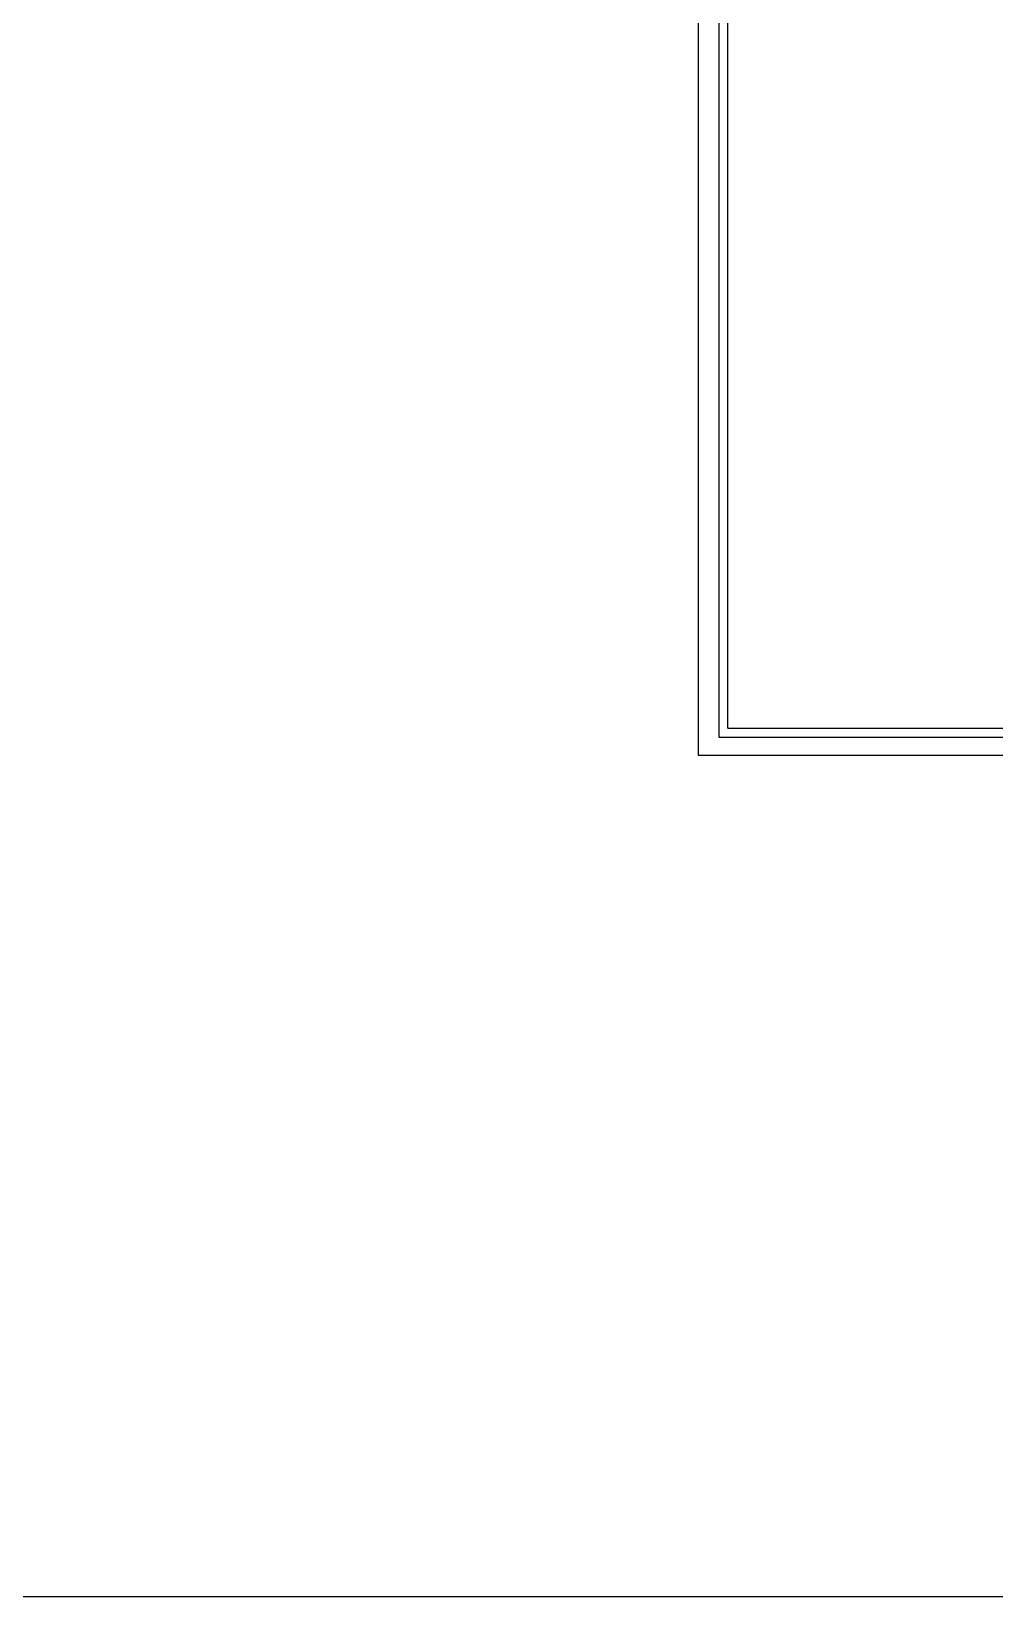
# Model space of a CAD drawing. Extents: x 96704 to 336282, y 34580 to 122302.
# Drawn here: x 309846 to 321433, y 71964 to 90798 of the extents above; entities that cross this region are included whole.
import ezdxf

# ---------------------------------------------------------------- set-up
doc = ezdxf.new("R2010")
doc.units = 0
doc.header["$LTSCALE"] = 1000
doc.header["$MEASUREMENT"] = 0

# ---------------------------------------------------------------- blocks, each defined once
blk = doc.blocks.new('图框2')
at = {"color": 251}
for p, q in [((372, 17757), (372, 493)), ((372, 493), (25027, 493))]:
    blk.add_line(p, q, dxfattribs=at)
for q in [(546, 17583), (24853, 667)]:
    blk.add_line((546, 667), q)
blk.add_lwpolyline([(-25, 145), (25375, 145), (25375, 18105), (-25, 18105)], close=True)

msp = doc.modelspace()

# ---------------------------------------------------------------- linework, layer by layer
msp.add_lwpolyline([(251742.5, 107343), (336281.5, 107343), (336281.5, 71963.5), (251742.5, 71963.5)], close=True)

# ---------------------------------------------------------------- block references
at = {"xscale": 0.6263055771723246, "yscale": 0.6263055771723246, "zscale": 0.6263055771723246}
msp.add_blockref('图框2', (317883.1, 81997.4), dxfattribs=at)

doc.saveas('drawing.dxf')
